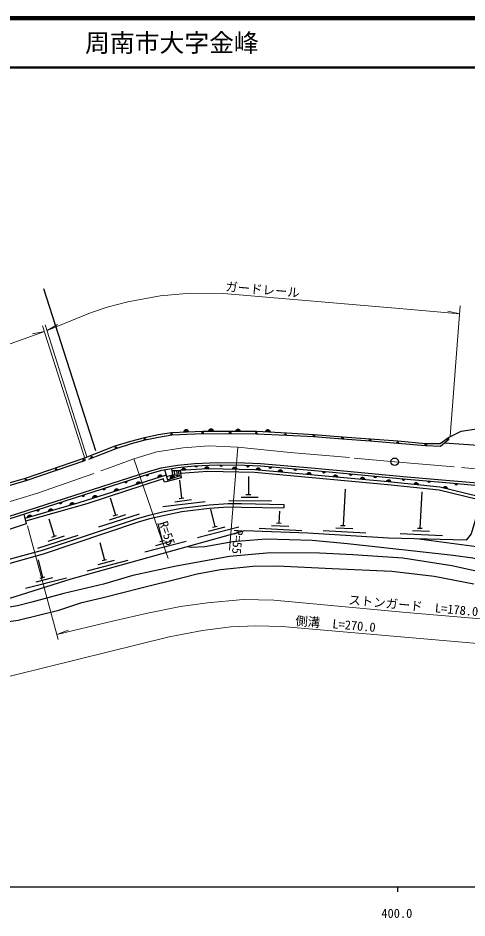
# Model space of a CAD drawing. Units: millimetres at full size, sheet at 1:1000; details may follow other scales. Extents: x 40000 to 680000, y 20000 to 380000.
# Drawn here: x 391503 to 481985, y 198715 to 380000 of the extents above; entities that cross this region are included whole.
import ezdxf
from ezdxf.enums import TextEntityAlignment as Align

# ---------------------------------------------------------------- set-up
doc = ezdxf.new("R2010")
doc.units = ezdxf.units.MM
doc.header["$LTSCALE"] = 1000
doc.linetypes.add('CHAIN', pattern=[18.5, 12, -1.5, 3.5, -1.5])
for name, color, linetype, lineweight in [('M-BGD', 7, 'Continuous', 25), ('M-BMK', 2, 'CHAIN', 13), ('M-BMK-ROW', 30, 'Continuous', 25), ('M-BMK-SRVR', 3, 'Continuous', 25), ('M-STR-HTXT', 7, 'Continuous', 13), ('M-TTL', 2, 'Continuous', 140), ('M-TTL-BAND', 7, 'Continuous', 25), ('M-TTL-LINE', 7, 'Continuous', 50)]:
    doc.layers.add(name, color=color, linetype=linetype, lineweight=lineweight)
doc.layers.add('M-TTL-TXT', color=7, linetype='Continuous')
doc.styles.add('ＭＳ ゴシック', font='')
doc.styles.get('ＭＳ ゴシック').set_extended_font_data('MS Gothic')

msp = doc.modelspace()

# ---------------------------------------------------------------- hatches: boundary and pattern name
at = {"layer": 'M-BGD'}
for points in [[(424894, 296638), (425884, 296680, 0.82183)], [(429923, 296796), (430914, 296791, 0.82183)], [(435356, 296768), (436346, 296763, 0.82183)], [(441364, 296664), (442354, 296617, 0.82183)], [(424414, 288845), (425403, 288908, 0.82183)], [(427705, 289842), (427080, 289815, 0.84072)], [(429066, 289152), (430057, 289176, 0.82183)], [(432741, 289992), (432116, 290005, 0.84072)], [(434649, 289088), (435640, 289068, 0.82183)], [(438142, 289860), (437517, 289887, 0.84072)], [(439422, 288993), (440407, 288891, 0.82183)], [(442653, 289572), (442030, 289624, 0.84072)], [(443862, 288588), (444848, 288485, 0.82183)], [(447719, 289148), (447095, 289201, 0.84072)], [(449658, 288058), (450643, 287956, 0.82183)], [(453456, 288638), (452832, 288695, 0.84072)], [(413531, 286791), (412936, 286599, 0.84072)], [(415292, 285973), (416236, 286272, 0.82183)], [(417836, 288180), (417240, 287988, 0.84072)], [(419679, 287363), (420623, 287662, 0.82183)], [(422142, 287171), (423081, 287489, 0.82183)], [(454998, 287571), (455984, 287468, 0.82183)], [(458880, 288139), (458257, 288196, 0.84072)], [(460436, 287074), (461422, 286972, 0.82183)], [(463832, 287683), (463209, 287740, 0.84072)], [(465707, 286585), (466693, 286482, 0.82183)], [(469493, 287164), (468870, 287219, 0.84072)], [(474659, 286717), (474036, 286771, 0.84072)], [(409109, 285364), (408513, 285172, 0.84072)], [(410887, 284578), (411832, 284877, 0.82183)], [(471265, 286007), (472250, 285905, 0.82183)], [(477149, 285303), (478111, 285068, 0.82183)], [(480138, 286234), (479515, 286291, 0.84072)], [(404938, 284018), (404342, 283825, 0.84072)], [(406528, 283196), (407472, 283496, 0.82183)], [(395800, 281068), (395205, 280876, 0.84072)], [(397634, 280536), (398585, 280813, 0.82183)], [(400404, 282554), (399809, 282362, 0.84072)], [(401959, 281795), (402910, 282072, 0.82183)], [(393357, 279292), (394308, 279569, 0.82183)]]:
    msp.add_hatch(color=256, dxfattribs=at).paths.add_polyline_path(points)

# ---------------------------------------------------------------- linework, layer by layer
for p, q in [((497949, 292901), (477376, 294332)), ((422543, 288876), (424123, 288826)), ((422957, 288863), (423041, 287900)), ((423467, 288847), (423579, 287793)), ((423811, 288836), (423968, 287716)), ((424330, 287644), (422682, 287971)), ((424031, 286902), (424450, 283268)), ((437969, 287663), (437938, 284006)), ((457419, 285079), (457000, 277776)), ((410070, 283355), (411170, 279866)), ((423076, 282555), (426481, 282995)), ((423963, 283209), (424908, 283324)), ((436487, 283467), (439920, 283485)), ((437448, 284006), (438400, 284005)), ((472904, 284532), (472486, 277229)), ((420715, 281571), (429211, 282588)), ((430291, 281086), (431185, 277539)), ((434023, 282781), (442579, 282745)), ((445066, 282016), (445052, 281319)), ((407824, 277492), (415973, 280100)), ((409956, 278906), (413216, 279983)), ((410703, 279716), (411609, 280008)), ((444231, 280643), (444094, 278261)), ((397721, 279085), (398821, 275597)), ((419658, 278208), (420551, 274661)), ((427706, 275365), (435994, 277491)), ((429917, 276651), (433235, 277535)), ((430710, 277416), (431632, 277655)), ((442618, 277794), (446048, 277644)), ((443604, 278286), (444555, 278238)), ((456510, 277801), (457461, 277753)), ((395475, 273223), (403624, 275831)), ((397607, 274636), (400867, 275713)), ((398354, 275446), (399260, 275739)), ((440123, 277229), (448668, 276776)), ((453029, 276743), (461574, 276290)), ((455524, 277308), (458954, 277159)), ((468515, 276196), (477060, 275743)), ((471009, 276761), (474440, 276611)), ((471996, 277253), (472947, 277205)), ((408017, 274362), (408910, 270816)), ((417072, 272487), (425360, 274612)), ((419283, 273773), (422601, 274657)), ((420076, 274538), (420998, 274777)), ((395571, 270846), (396465, 267299)), ((405430, 268642), (413719, 270767)), ((407641, 269928), (410959, 270812)), ((408435, 270693), (409357, 270931)), ((392985, 265125), (401274, 267250)), ((395196, 266411), (398514, 267295)), ((395990, 267176), (396911, 267414))]:
    msp.add_line(p, q, dxfattribs=at)
for points in [[(478237, 295472), (480824, 296751), (486658, 297617), (489524, 297752), (492105, 297726), (494077, 296746), (496243, 295165), (497926, 293498)], [(332741, 273151), (342501, 275045), (383075, 284491), (393006, 287317), (404800, 291335), (411117, 293803), (414260, 294794), (417032, 295528), (419718, 296107), (422449, 296535), (428740, 296801), (439606, 296747), (445703, 296460), (451129, 296116), (456873, 295660), (462492, 295238), (468064, 294853), (473626, 294303), (476594, 294271), (478237, 295472)], [(405773, 291147), (411291, 293310), (414406, 294293), (417154, 295020), (419814, 295594), (422501, 296014), (428750, 296279), (439592, 296225), (445679, 295938), (451149, 295683), (456879, 295264), (462458, 294843), (468019, 294333), (473594, 293876), (476672, 293745), (478344, 295141)], [(302673, 263896), (309906, 264344), (320443, 264725), (327466, 265576), (347657, 269403), (373211, 275438), (389611, 279577), (417769, 288666), (420363, 289416), (423618, 289916), (427043, 290296), (431642, 290497), (437157, 290385), (440372, 290246), (449841, 289455), (458548, 288654), (469152, 287678), (478542, 286864), (486491, 286135), (508068, 284085), (527182, 282268), (537249, 282213), (544961, 282692), (567797, 290841)], [(302703, 263415), (309930, 263862), (320481, 264244), (327540, 265100), (347757, 268931), (373325, 274969), (389744, 279114), (417910, 288205), (420467, 288944), (423681, 289438), (427080, 289815), (431648, 290014), (437142, 289903), (440342, 289765), (449798, 288975), (458504, 288173), (469109, 287197), (478499, 286384), (486446, 285655), (508022, 283605), (527158, 281786), (537262, 281730), (545059, 282215), (567977, 290394)], [(303825, 273733), (319647, 271318), (342596, 274531), (383205, 283985), (393162, 286818), (404969, 290840)], [(424188, 288830), (424361, 287381), (420998, 286474), (420730, 287153), (405354, 282160), (393025, 278633)], [(421036, 289032), (421443, 287678), (422682, 287971), (422485, 289254)], [(568651, 288715), (548712, 281300), (534258, 279856), (525725, 279029), (486974, 282913), (476482, 285465), (466084, 286546), (439217, 289000), (429673, 289183), (424123, 288826)], [(568856, 288203), (548837, 280758), (534312, 279307), (525724, 278475), (486880, 282368), (476388, 284920), (466030, 285997), (439186, 288449), (429686, 288632), (424254, 288282)], [(421376, 287901), (403745, 282314), (392895, 279157)], [(421443, 287678), (421649, 287005), (423833, 287743)], [(484827, 282868), (482846, 276069), (481835, 274800), (466167, 275223), (449932, 276216), (437150, 276683), (402148, 266958), (380807, 260238), (344675, 253930), (342904, 253887), (332336, 252340), (328986, 251997), (305499, 249459), (300955, 249224)], [(340975, 259120), (381275, 268692), (396425, 272785), (415365, 279127), (417920, 279847), (420622, 280502), (424410, 281293), (429998, 281940), (433836, 282206), (436572, 282193), (445066, 282016)], [(341162, 258181), (381476, 267870), (396666, 272051), (415570, 278460), (418097, 279173), (420776, 279822), (424521, 280604), (430062, 281246), (433859, 281509), (436563, 281496), (445052, 281319)], [(392672, 280059), (393151, 278126), (385629, 275608), (350934, 267884), (350599, 267139), (328919, 263323), (310441, 261290), (311346, 262393), (322390, 264475)], [(537207, 257084), (532025, 258682), (526979, 260014), (521197, 261042), (513448, 262634), (505868, 264673), (487606, 270085), (483156, 271179), (479168, 271726), (472548, 272458), (457898, 274109), (450757, 274748), (441545, 275002), (434800, 274482), (429135, 273469), (426391, 273376), (425708, 273504)], [(534635, 261505), (530127, 262817), (526596, 263718), (523576, 264267), (518947, 264796), (515450, 265081), (509551, 266484), (502419, 268712), (496510, 270557), (489269, 272426), (485891, 273218), (471824, 275070)], [(538777, 254387), (536738, 254652), (533333, 255381), (526489, 257151), (506585, 262295), (491204, 266840), (485618, 268205), (478896, 269657), (469040, 271167), (458986, 271895), (452264, 272204), (442408, 272295), (434136, 271528), (423394, 269567), (414667, 267695), (408738, 265987), (400721, 264095), (394289, 262353), (391395, 261619), (386869, 260862), (383366, 260389), (381219, 260368)], [(355043, 255740), (366565, 256790), (373995, 257359), (385180, 258098), (389091, 258346), (391569, 258686), (399736, 260716), (404389, 262235), (408680, 263303), (416338, 265210), (424718, 267296), (427590, 268014), (432283, 268881), (438856, 269580), (443758, 269672), (454822, 269099), (466832, 268572), (475357, 267580), (483386, 266031)]]:
    msp.add_lwpolyline(points, dxfattribs=at)
for centre in [(422449, 296153), (428711, 296411), (434256, 296412), (439555, 296370), (445388, 296099), (451128, 295846), (456900, 295407), (417100, 295152), (462422, 294986), (468027, 294480), (473640, 294024), (478131, 295160), (411265, 293468), (404746, 290933), (406336, 291535), (399228, 289051), (393107, 286943)]:
    msp.add_circle(centre, 150, dxfattribs=at)
for centre, radius, start, end in [((425393, 296562), 505, 13.59804, 171.25623), ((430418, 296695), 505, 10.88184, 168.54003), ((435850, 296668), 505, 10.88184, 168.54003), ((441854, 296543), 505, 8.47483, 166.13302), ((424915, 288779), 505, 14.85594, 172.51413), ((427390, 289883), 318, 192.38937, 352.6071), ((429564, 289066), 505, 12.57713, 170.23532), ((432430, 290053), 318, 188.72692, 348.94465), ((435143, 288980), 505, 10.06666, 167.72485), ((437832, 289928), 318, 187.42799, 347.64572), ((439904, 288845), 505, 5.2359, 162.89409), ((442346, 289652), 318, 185.11299, 345.33072), ((444345, 288439), 505, 5.2359, 162.89409), ((447412, 289229), 318, 185.11299, 345.33072), ((450140, 287910), 505, 5.2359, 162.89409), ((453149, 288721), 318, 184.63355, 344.85128), ((413217, 286747), 318, 207.77909, 7.99682), ((415794, 286029), 505, 28.75153, 186.40972), ((417521, 288136), 318, 207.77909, 7.99682), ((420181, 287419), 505, 28.75153, 186.40972), ((422643, 287237), 505, 29.84821, 187.5064), ((455481, 287422), 505, 5.2359, 162.89409), ((458574, 288222), 318, 184.6327, 344.85043), ((460919, 286925), 505, 5.2359, 162.89409), ((463525, 287766), 318, 184.63227, 344.85), ((466190, 286436), 505, 5.2359, 162.89409), ((469186, 287246), 318, 184.80928, 345.02701), ((474352, 286798), 318, 184.94021, 345.15794), ((408794, 285320), 318, 207.77909, 7.99682), ((411389, 284634), 505, 28.75153, 186.40972), ((471747, 285859), 505, 5.2359, 162.89409), ((477607, 285090), 505, 357.50182, 155.16001), ((479832, 286316), 318, 184.64997, 344.8677), ((404623, 283973), 318, 207.77909, 7.99682), ((407030, 283253), 505, 28.75153, 186.40972), ((395486, 281024), 318, 207.77909, 7.99682), ((398137, 280581), 505, 27.39582, 185.05402), ((400090, 282510), 318, 207.77909, 7.99682), ((402462, 281839), 505, 27.39582, 185.05402), ((393860, 279336), 505, 27.39582, 185.05402)]:
    msp.add_arc(centre, radius, start, end, dxfattribs=at)
at = {"layer": 'M-BMK'}
msp.add_lwpolyline([(303184, 268261), (317135, 267605), (322174, 267611), (327026, 268098), (330541, 268719), (338129, 270299), (354582, 273756), (370640, 277298), (384574, 280948), (395461, 284316), (409726, 289295), (414864, 291203), (419458, 292582), (424795, 293449), (429931, 293794), (435833, 293587), (446351, 292455), (459279, 291365), (467414, 290616), (528529, 285318)], dxfattribs=at)
at = {"layer": 'M-BMK-ROW'}
msp.add_line((396664, 325515), (407107, 292870), dxfattribs=at)
at = {"layer": 'M-BMK-SRVR'}
msp.add_circle((467414, 290616), 750, dxfattribs=at)
at = {"layer": 'M-STR-HTXT'}
for p, q in [((480514, 320411), (478122, 320961)), ((480640, 322045), (478617, 295774)), ((396469, 317992), (405080, 290899)), ((396995, 318202), (405342, 291607)), ((397357, 317050), (399481, 318281)), ((396827, 316863), (394424, 316364)), ((434130, 272794), (435833, 293587)), ((421738, 271138), (414864, 291203)), ((399601, 254803), (393426, 277685)), ((399326, 255823), (401610, 256724))]:
    msp.add_line(p, q, dxfattribs=at)
for points in [[(480514, 320411), (469153, 321396), (432888, 324505), (426247, 324552), (420184, 324007), (413653, 322809), (409488, 321725), (406142, 320617), (397357, 317050)], [(325198, 299065), (340293, 301299), (355764, 304333), (367471, 307256), (383891, 312225), (396827, 316863)], [(399326, 255823), (410543, 258523), (417580, 260149), (424267, 261458), (429676, 262217), (436846, 262887), (443069, 262760), (469740, 260281), (516334, 256285), (524926, 255612), (534172, 256025), (541012, 257009), (551995, 259766), (564483, 265425), (575187, 272439)], [(576885, 268209), (574261, 265951), (571088, 263802), (564604, 259889), (558207, 256762), (552989, 254817), (547543, 253062), (540350, 251685), (530600, 250578), (524349, 250508), (444674, 257410), (439405, 257553), (434424, 257331), (428698, 256621), (421987, 255375), (359964, 240073), (347946, 237826), (340795, 236856), (332370, 235946), (323260, 235401), (314995, 235361)]]:
    msp.add_lwpolyline(points, dxfattribs=at)
at = {"layer": 'M-TTL'}
msp.add_line((680000, 380000), (40000, 380000), dxfattribs=at)
at = {"layer": 'M-TTL-BAND'}
for p, q in [((40000, 205000), (579000, 205000)), ((468000, 205000), (468000, 204000))]:
    msp.add_line(p, q, dxfattribs=at)
at = {"layer": 'M-TTL-LINE'}
msp.add_line((40000, 370000), (680000, 370000), dxfattribs=at)

# ---------------------------------------------------------------- texts
at = {"layer": 'M-STR-HTXT', "style": 'ＭＳ ゴシック'}
for s, rotation, p in [('ガードレール', 355.099, (433188, 324480)), ('R=55', 288.912, (419355, 278094)), ('R=55', 265.316, (434484, 277119)), ('ストンガード\u3000L=178.0', 354.69, (457984, 261374)), ('側溝\u3000L=270.0', 355.049, (447277, 257184))]:
    msp.add_text(s, height=1833, rotation=rotation, dxfattribs=at).set_placement(p, align=Align.BOTTOM_LEFT)
at = {"layer": 'M-TTL-BAND', "style": 'ＭＳ ゴシック'}
msp.add_text('400.0', height=1833, dxfattribs=at).set_placement((467844, 198195), align=Align.BOTTOM_CENTER)
at = {"layer": 'M-TTL-TXT', "style": 'ＭＳ ゴシック'}
msp.add_text('周南市大字金峰', height=3666, dxfattribs=at).set_placement((405024, 375000), align=Align.MIDDLE_LEFT)

doc.saveas('drawing.dxf')
